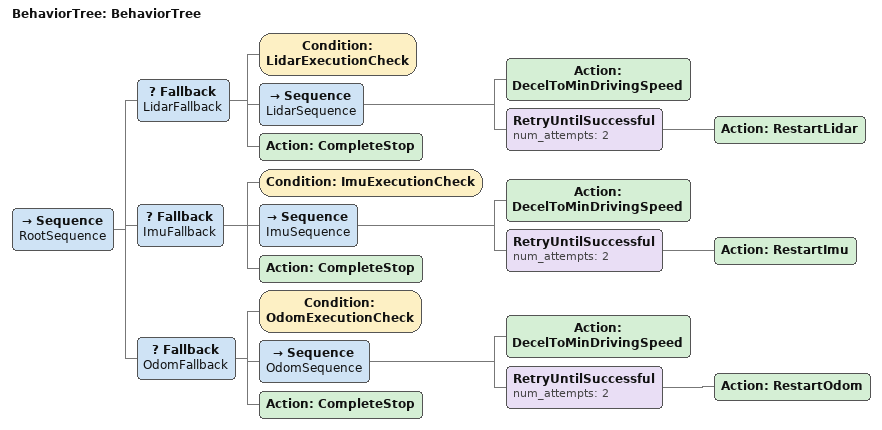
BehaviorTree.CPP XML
<?xml version="1.0"?>
<root main_tree_to_execute="BehaviorTree">
    <BehaviorTree ID="BehaviorTree">
        <Sequence name="RootSequence">
            <Fallback name="LidarFallback">
                <Condition ID="LidarExecutionCheck"/>
                <Sequence name="LidarSequence">
                    <Action ID="DecelToMinDrivingSpeed"/>
                    <RetryUntilSuccessful num_attempts="2">
                        <Action ID="RestartLidar"/>
                    </RetryUntilSuccessful>
                </Sequence>
                <Action ID="CompleteStop"/>
            </Fallback>
            <Fallback name="ImuFallback">
                <Condition ID="ImuExecutionCheck"/>
                <Sequence name="ImuSequence">
                    <Action ID="DecelToMinDrivingSpeed"/>
                    <RetryUntilSuccessful num_attempts="2">
                        <Action ID="RestartImu"/>
                    </RetryUntilSuccessful>
                </Sequence>
                <Action ID="CompleteStop"/>
            </Fallback>
            <Fallback name="OdomFallback">
                <Condition ID="OdomExecutionCheck"/>
                <Sequence name="OdomSequence">
                    <Action ID="DecelToMinDrivingSpeed"/>
                    <RetryUntilSuccessful num_attempts="2">
                        <Action ID="RestartOdom"/>
                    </RetryUntilSuccessful>
                </Sequence>
                <Action ID="CompleteStop"/>
            </Fallback>
        </Sequence>
    </BehaviorTree>
</root>
